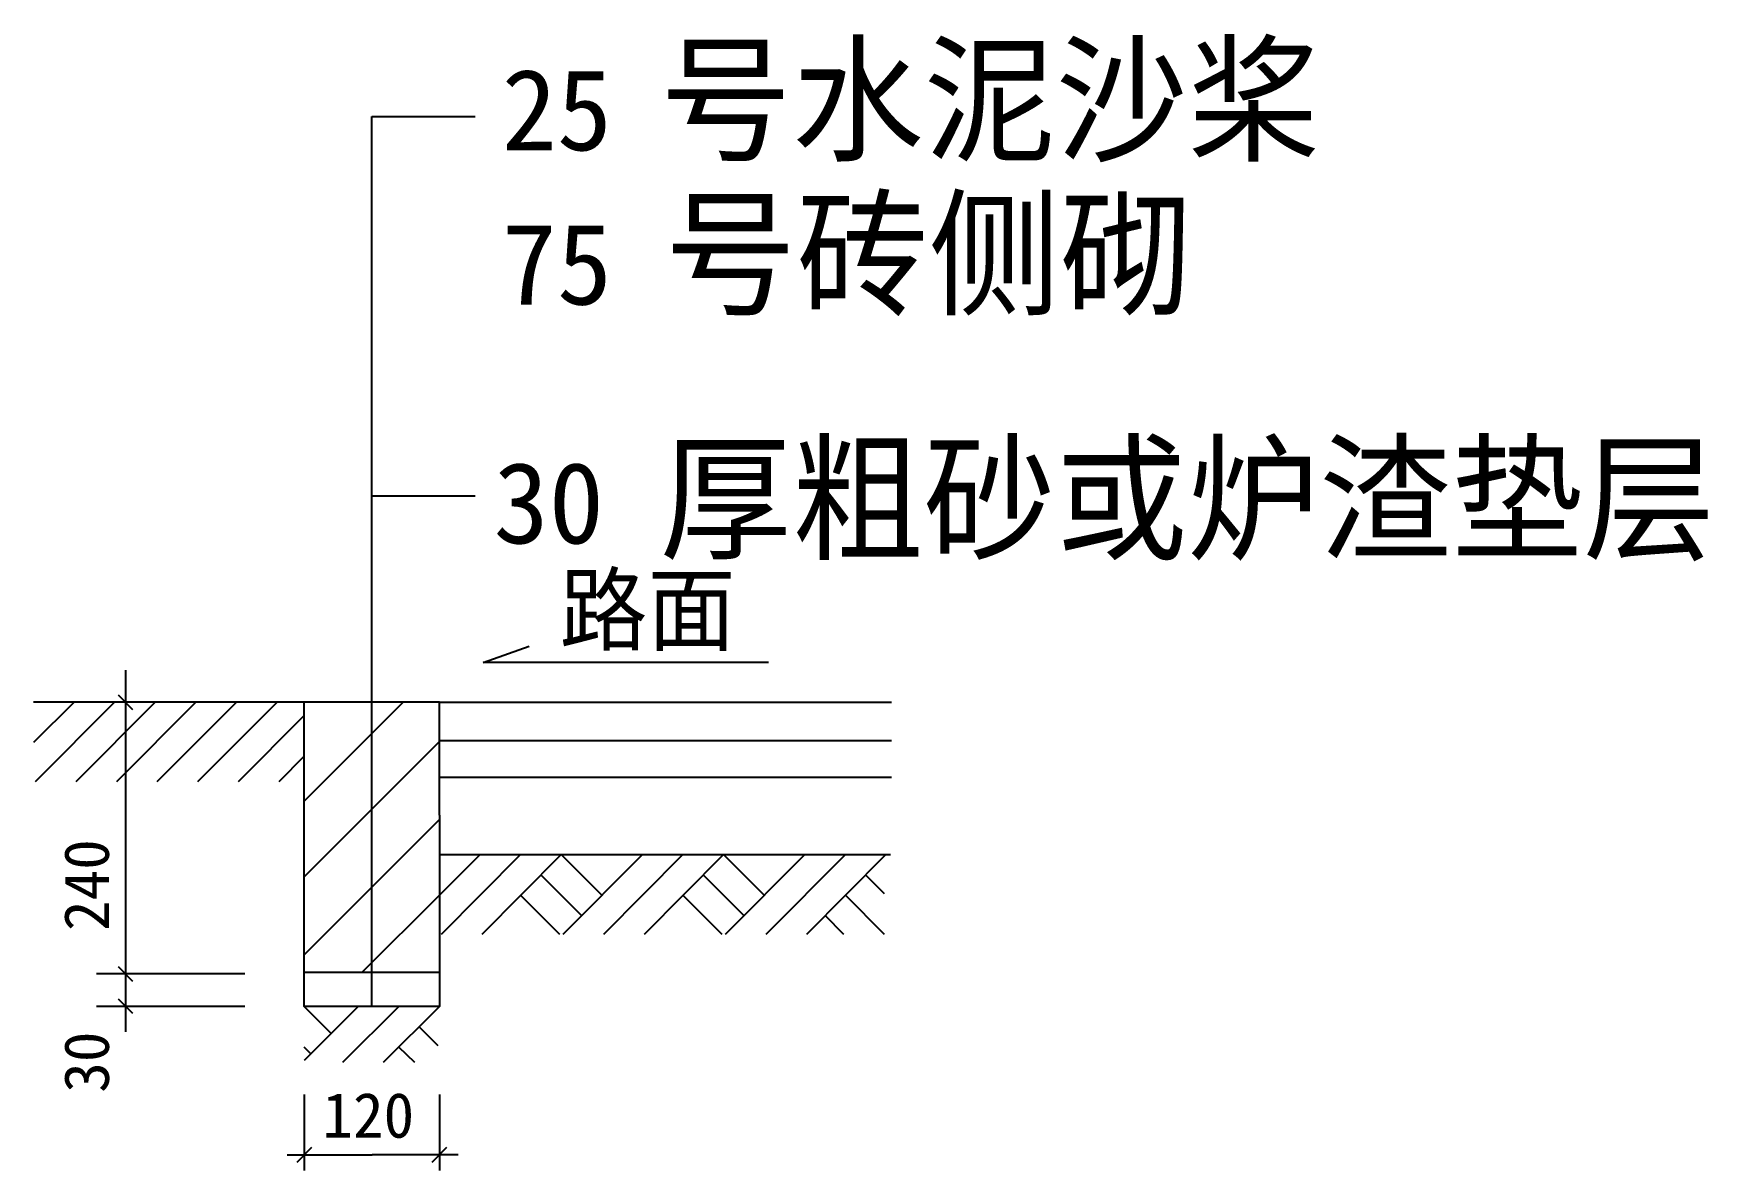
# Model space of a CAD drawing. Header units: metres. Extents: x 133.5 to 183, y 281 to 314.6.
import ezdxf

# ---------------------------------------------------------------- set-up
doc = ezdxf.new("R2010")
doc.units = ezdxf.units.M

msp = doc.modelspace()

# ---------------------------------------------------------------- hatches: boundary and pattern name
h = msp.add_hatch()
h.set_pattern_fill('SOLID')
h.paths.add_polyline_path([(145.47, 281.49), (145.47, 281.49), (145.47, 281.49), (145.48, 281.49), (145.47, 281.49)])

# ---------------------------------------------------------------- linework, layer by layer
for p, q in [((143.47, 294.85), (143.47, 312.19)), ((143.47, 312.19), (146.53, 312.19)), ((143.47, 300.98), (146.53, 300.98)), ((146.76, 296.05), (148.12, 296.53)), ((155.2, 296.05), (146.76, 296.05)), ((136.19, 295.82), (136.19, 285.13)), ((134.67, 294.88), (133.47, 293.68)), ((135.87, 294.88), (133.52, 292.52)), ((137.07, 294.88), (134.72, 292.52)), ((138.27, 294.88), (135.92, 292.52)), ((139.47, 294.88), (137.12, 292.52)), ((140.67, 294.88), (138.32, 292.52)), ((141.47, 294.48), (139.52, 292.52)), ((144.4, 294.88), (141.47, 291.95)), ((143.47, 285.88), (143.47, 294.85)), ((144.74, 292.98), (145.47, 293.71)), ((145.47, 293.74), (158.83, 293.74)), ((141.47, 293.28), (140.72, 292.52)), ((144.74, 292.98), (141.47, 289.71)), ((145.47, 292.66), (158.83, 292.66)), ((145.47, 291.41), (141.47, 287.41)), ((146.67, 290.37), (145.47, 289.17)), ((147.87, 290.37), (145.52, 288.01)), ((149.07, 290.37), (146.72, 288.01)), ((150.27, 289.17), (149.07, 290.37)), ((151.47, 290.37), (149.12, 288.01)), ((152.67, 290.37), (150.32, 288.01)), ((153.87, 290.37), (151.52, 288.01)), ((155.07, 289.17), (153.87, 290.37)), ((156.27, 290.37), (153.92, 288.01)), ((157.47, 290.37), (155.12, 288.01)), ((158.67, 290.37), (156.32, 288.01)), ((149.67, 288.57), (148.47, 289.77)), ((154.47, 288.57), (153.27, 289.77)), ((158.63, 289.21), (158.07, 289.77)), ((145.47, 289.17), (143.18, 286.88)), ((149.03, 288.01), (147.87, 289.17)), ((153.83, 288.01), (152.67, 289.17)), ((158.63, 288.01), (157.47, 289.17)), ((157.43, 288.01), (156.87, 288.57)), ((135.33, 286.85), (139.72, 286.85)), ((135.33, 285.89), (139.72, 285.89)), ((143.07, 285.88), (141.47, 284.28)), ((142.27, 285.08), (141.47, 285.88)), ((144.27, 285.88), (142.61, 284.22)), ((145.47, 285.88), (143.81, 284.22)), ((145.43, 284.72), (144.87, 285.28)), ((141.67, 284.48), (141.47, 284.68)), ((144.74, 284.22), (144.27, 284.68)), ((141.47, 283.28), (141.47, 281.03)), ((145.47, 283.28), (145.47, 281.03)), ((140.97, 281.49), (143.48, 281.49)), ((146.02, 281.49), (143.48, 281.49))]:
    msp.add_line(p, q)
for points in [[(135.97, 295.09), (136.4, 294.66)], [(145.47, 294.88), (133.47, 294.88)], [(145.47, 291.54), (145.47, 286.88), (141.47, 286.88), (141.47, 294.88)], [(145.47, 294.88), (158.83, 294.88)], [(145.47, 291.54), (145.47, 294.88)], [(145.47, 290.37), (158.81, 290.37)], [(135.97, 287.06), (136.4, 286.63)], [(145.47, 286.88), (145.47, 285.88), (141.47, 285.88), (141.47, 286.88)], [(135.97, 286.11), (136.4, 285.68)], [(141.69, 281.71), (141.26, 281.27)], [(145.68, 281.71), (145.25, 281.27)], [(145.47, 281.49), (145.47, 281.49), (145.47, 281.49), (145.47, 281.49), (145.47, 281.49)]]:
    msp.add_lwpolyline(points)

# ---------------------------------------------------------------- texts
for s, height, p in [('号水泥沙桨', 3, (151.99, 311.19)), ('25', 2.4, (147.31, 311.19)), ('号砖侧砌', 3, (152.13, 306.63)), ('75', 2.4, (147.31, 306.63)), ('厚粗砂或炉渣垫层', 3, (151.98, 299.4)), ('30', 2.4, (147.07, 299.57)), ('路面', 2, (149.02, 296.61)), ('120', 1.33, (142.01, 282))]:
    msp.add_text(s, height=height).set_placement(p)
for s, p in [('240 ', (135.7, 288.11)), ('30 ', (135.7, 283.33))]:
    msp.add_text(s, height=1.33, rotation=90).set_placement(p)

doc.saveas('drawing.dxf')
